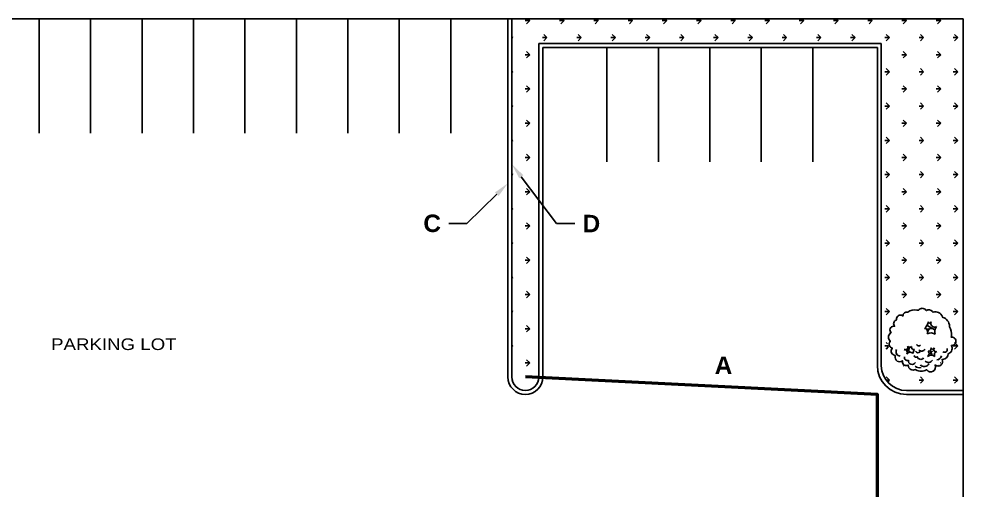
# Model space of a CAD drawing. Header units: feet. Extents: x 0 to 325, y 0 to 180.
# Drawn here: x 162.5 to 325, y 98.9 to 180 of the extents above; entities that cross this region are included whole.
import ezdxf
from ezdxf import colors
from ezdxf.entities.mleader import LeaderData, LeaderLine
from ezdxf.math import Vec2, Vec3

# ---------------------------------------------------------------- set-up
doc = ezdxf.new("R2010")
doc.units = ezdxf.units.FT
doc.header["$MEASUREMENT"] = 0
doc.linetypes.add('PHANTOM', pattern=[2.5, 1.25, -0.25, 0.25, -0.25, 0.25, -0.25])
doc.layers.get('0').update_dxf_attribs({"linetype": 'CONTINUOUS'})
for name, color, linetype in [('Arch_Site_ExConcCurb', 5, 'CONTINUOUS'), ('Arch_Site_ExParking_Stalls', 4, 'CONTINUOUS'), ('Arch_Site_Propline', 4, 'PHANTOM'), ('Arch_Site_Text', 7, 'CONTINUOUS'), ('Arch_Site_TREES', 84, 'CONTINUOUS'), ('GE-002-2', 40, 'CONTINUOUS')]:
    doc.layers.add(name, color=color, linetype=linetype)
doc.styles.add('SANS-115', font='sanss___.ttf', dxfattribs={"width": 1.15})
doc.styles.add('SANSSERIFBOLD', font='sanssb__.ttf')

# ---------------------------------------------------------------- blocks, each defined once
blk = doc.blocks.new('Tree1')
for p, q in [((1.84, 2.22), (0.88, 2.09)), ((2.29, 1.95), (0.94, 2.73)), ((1.36, 2.18), (1.07, 1.72)), ((-2.02, -1.91), (-2.4, -1.31)), ((-2.21, -1.54), (-2.05, -1.04)), ((1.68, -1.91), (2.16, -1.45)), ((1.75, -2.23), (1.3, -2.05)), ((1.81, -2.42), (1.55, -1.63))]:
    blk.add_line(p, q)
blk.add_lwpolyline([(-0.65, 5.35), (-0.79, 5.38, 0.233912), (-2.39, 5.01, 0.503334), (-3.2, 4.36), (-3.27, 4.4, 0.669178), (-4.3, 3.71), (-4.4, 3.66, 0.501791), (-4.65, 2.59), (-4.79, 2.59, 0.669753), (-5.25, 1.48), (-5.32, 1.43, 0.506877), (-5.39, 0.04), (-5.49, -0.14, 0.50807), (-5.04, -1.16), (-5.07, -1.21, 0.604429), (-4.51, -2.42), (-4.54, -2.56, 0.721665), (-3.31, -3.34), (-3.31, -3.48, 0.571157), (-2.29, -4.09), (-2.29, -4.13, 0.58413), (-1.05, -4.83), (-0.98, -4.88, 0.29945), (0.85, -4.88), (0.89, -4.92, 0.881287), (2.33, -4.09), (2.4, -4.13, 0.773911), (3.53, -3.11), (3.6, -3.11, 0.41034), (4.59, -2.14), (4.7, -2.09, 0.446165), (5.15, -0.7), (5.22, -0.7, 1.078884), (5.12, 0.69), (5.15, 0.97, 0.178022), (4.8, 2.5), (4.8, 2.59, 0.336876), (3.64, 4.12), (3.6, 4.22, 0.401413), (1.95, 5.01), (1.88, 5.1, 0.392042), (0.82, 5.28), (0.75, 5.38, 0.518997), (-0.52, 5.33)], format="xyb", close=True)
for centre, radius, start, end in [((-0.51, 3.55), 1.66, 307.2011, 352.3009), ((1.39, 3.4), 0.268, 196.6364, 343.3636), ((2.22, 3.06), 0.629, 154.7784, 305.3166), ((0.44, 1.61), 0.613, 329.9007, 85.4842), ((3.5, 1.71), 1.25, 137.6158, 203.209), ((1.59, 0.05), 1.39, 56.3805, 116.0143), ((-3.62, -1.78), 0.776, 151.0951, 264.9167), ((-2.78, -1.06), 0.4, 239.3789, 31.1177), ((-2.95, -1.91), 0.506, 326.9926, 92.917), ((-2.08, -0.6), 0.436, 215.1672, 317.0471), ((-1.35, -1), 0.419, 166.1806, 284.8346), ((-4.09, -0.62), 2.95, 329.9502, 344.4972), ((-0.47, -0.34), 0.438, 206.6201, 310.304), ((0, -0.98), 0.699, 227.4798, 327.3238), ((1.24, -1.28), 0.411, 255.9127, 21.7324), ((1.91, -1.06), 0.297, 193.1088, 346.8912), ((2.48, -1.4), 0.394, 136.4013, 289.6309), ((3.93, -1.39), 0.498, 238.8912, 14.5226), ((-2.49, -2.84), 0.455, 160.7898, 297.9907), ((-2, -2.46), 0.593, 37.7844, 152.7504), ((-1.62, -3.34), 0.656, 171.6823, 330.9212), ((-0.96, -2.44), 0.314, 184.6947, 318.1365), ((-0.62, -1.47), 0.504, 210.0333, 316.9232), ((-0.15, -2.51), 0.598, 192.6971, 322.8693), ((1.17, -2.79), 0.842, 229.5022, 327.1741), ((0.68, -2.1), 0.619, 305.7896, 42.2257), ((1.67, -3.56), 1.15, 56.8511, 123.1489), ((2.75, -2.3), 0.546, 104.3993, 213.1112), ((2.55, -2.27), 0.927, 273.7672, 345.2386), ((-0.43, -3.69), 0.864, 220.7316, 293.3103), ((0.46, -3.42), 0.931, 223.9191, 330.2475)]:
    blk.add_arc(centre, radius, start, end)

msp = doc.modelspace()

# ---------------------------------------------------------------- hatches: boundary and pattern name
at = {"layer": 'Arch_Site_TREES'}
h = msp.add_hatch(dxfattribs=at)
h.set_pattern_fill('GRASS', color=256, scale=4.16667, angle=90, style=0)
edge = h.paths.add_edge_path()
edge.add_arc((315.24, 120.39), 4.33, 180, 270)
edge.add_line((315.24, 116.06), (325, 116.06))
edge.add_line((325, 116.06), (325, 180))
edge.add_line((325, 180), (247.33, 180))
edge.add_line((247.33, 180), (247.33, 118.4))
edge.add_arc((249.66, 118.4), 2.33, 180, 360)
edge.add_line((252, 118.4), (252, 175.75))
edge.add_line((252, 175.75), (310.91, 175.75))
edge.add_line((310.91, 175.75), (310.91, 120.39))
edge = h.paths.add_edge_path(flags=16)
edge.add_line((318.31, 129.96), (318.38, 129.87))
edge.add_arc((318.81, 129.2), 0.79, 37.2348, 122.8639, ccw=False)
edge.add_line((319.44, 129.68), (319.51, 129.59))
edge.add_arc((319.92, 128.33), 1.33, 20.8068, 108.2914, ccw=False)
edge.add_line((321.16, 128.8), (321.2, 128.71))
edge.add_arc((320.77, 127.18), 1.59, 0, 74.4697, ccw=False)
edge.add_line((322.36, 127.18), (322.36, 127.08))
edge.add_arc((320.46, 125.84), 2.28, -7.219, 33.1575, ccw=False)
edge.add_line((322.71, 125.55), (322.68, 125.28))
edge.add_arc((322.78, 124.58), 0.7, -90, 98.6922, ccw=False)
edge.add_line((322.78, 123.88), (322.71, 123.88))
edge.add_arc((321.86, 123.39), 0.984, -66.3179, 29.861, ccw=False)
edge.add_line((322.26, 122.49), (322.15, 122.45))
edge.add_arc((321.16, 122.46), 0.987, 270, 359.2411, ccw=False)
edge.add_line((321.16, 121.47), (321.09, 121.47))
edge.add_arc((320.4, 121.11), 0.786, -123.3407, 27.606, ccw=False)
edge.add_line((319.96, 120.45), (319.89, 120.5))
edge.add_arc((319.12, 120.17), 0.841, -142.7652, 22.7921, ccw=False)
edge.add_line((318.45, 119.66), (318.41, 119.71))
edge.add_arc((317.5, 121.1), 1.67, 236.6593, 303.3407, ccw=False)
edge.add_line((316.58, 119.71), (316.51, 119.75))
edge.add_arc((316.09, 120.45), 0.813, 180, 301.1618, ccw=False)
edge.add_line((315.27, 120.45), (315.27, 120.5))
edge.add_arc((314.94, 121.1), 0.689, 180, 298.9327, ccw=False)
edge.add_line((314.25, 121.1), (314.25, 121.24))
edge.add_arc((313.77, 121.84), 0.772, 165.7841, 309.0507, ccw=False)
edge.add_line((313.02, 122.03), (313.05, 122.17))
edge.add_arc((313.09, 122.92), 0.752, 142.7652, 267.3651, ccw=False)
edge.add_line((312.49, 123.37), (312.52, 123.42))
edge.add_arc((312.67, 124.1), 0.693, 150.3169, 258.052, ccw=False)
edge.add_line((312.07, 124.44), (312.17, 124.63))
edge.add_arc((312.72, 125.3), 0.864, 123.3407, 230.8583, ccw=False)
edge.add_line((312.24, 126.02), (312.31, 126.06))
edge.add_arc((312.77, 126.53), 0.651, 90, 225.2493, ccw=False)
edge.add_line((312.77, 127.18), (312.91, 127.18))
edge.add_arc((313.43, 127.62), 0.683, 113.6821, 220.2705, ccw=False)
edge.add_line((313.16, 128.24), (313.27, 128.29))
edge.add_arc((313.92, 128.43), 0.669, 56.6593, 191.8176, ccw=False)
edge.add_line((314.29, 128.99), (314.36, 128.94))
edge.add_arc((315, 128.96), 0.647, 75.2564, 182.1271, ccw=False)
edge.add_arc((316.35, 128.16), 1.85, 76.9277, 129.5896, ccw=False)
edge.add_line((316.77, 129.97), (316.91, 129.93))
edge.add_line((316.91, 129.93), (317.04, 129.91))
edge.add_arc((317.69, 129.49), 0.777, 37.2348, 146.9516, ccw=False)
edge = h.paths.add_edge_path(flags=0)
edge.add_arc((319.78, 127.64), 0.629, 154.7784, 159.9101, ccw=False)
edge.add_arc((318.95, 127.99), 0.268, 331.3248, 343.3636, ccw=False)
edge.add_arc((319.78, 127.64), 0.629, 159.9101, 321.6843)
edge.add_arc((321.06, 126.29), 1.25, 129.3852, 203.209)
edge.add_arc((319.15, 124.64), 1.39, 56.3805, 116.0143)
edge.add_arc((318, 126.2), 0.613, 329.9007, 445.4842)
edge.add_arc((317.05, 128.13), 1.66, 307.2011, 358.9342)
edge.add_arc((318.95, 127.99), 0.268, 154.5986, 331.3248)
edge = h.paths.add_edge_path(flags=0)
edge.add_arc((316.21, 123.58), 0.419, 136.4708, 284.8346)
edge.add_arc((313.47, 123.97), 2.95, 329.9502, 344.4972, ccw=False)
edge.add_arc((315.56, 122.13), 0.593, 37.7844, 147.4509)
edge.add_arc((314.61, 122.67), 0.506, 326.9926, 333.2088, ccw=False)
edge.add_arc((315.56, 122.13), 0.593, 147.4509, 152.7504, ccw=False)
edge.add_arc((314.61, 122.67), 0.506, 333.2088, 423.4065)
edge.add_arc((314.78, 123.52), 0.4, 239.3789, 276.9446, ccw=False)
edge.add_arc((314.61, 122.67), 0.506, 63.4065, 92.917, ccw=False)
edge.add_arc((314.78, 123.52), 0.4, 276.9446, 395.3392)
edge.add_arc((315.48, 123.98), 0.436, 211.2896, 345.6043)
edge = h.paths.add_edge_path(flags=0)
edge.add_arc((318.8, 123.3), 0.411, 14.5023, 21.7324, ccw=False)
edge.add_arc((319.47, 123.52), 0.297, 203.1259, 312.0149)
edge.add_arc((320.04, 123.18), 0.394, 136.4013, 162.5048, ccw=False)
edge.add_arc((319.47, 123.52), 0.297, 312.0149, 346.8912, ccw=False)
edge.add_arc((320.04, 123.18), 0.394, 162.5048, 283.5548)
edge.add_arc((320.31, 122.28), 0.546, 104.3993, 108.7863, ccw=False)
edge.add_arc((320.04, 123.18), 0.394, 283.5548, 289.6309, ccw=False)
edge.add_arc((320.31, 122.28), 0.546, 108.7863, 213.1112)
edge.add_arc((319.23, 121.02), 1.15, 56.8511, 125.0014)
edge.add_arc((318.24, 122.49), 0.619, 302.3607, 402.2257)
edge.add_arc((318.8, 123.3), 0.411, 255.9127, 374.5023)
edge.add_arc((319.47, 123.52), 0.297, 193.1088, 203.1259, ccw=False)

# ---------------------------------------------------------------- linework, layer by layer
at = {"layer": 'Arch_Site_ExConcCurb', "color": 6, "ltscale": 100}
for p, q in [((246.66, 180), (246.66, 118.4)), ((252.66, 118.4), (252.66, 175.08)), ((252.66, 175.08), (310.24, 175.08)), ((310.24, 175.08), (310.24, 120.39)), ((315.24, 115.39), (325, 115.39))]:
    msp.add_line(p, q, dxfattribs=at)
at = {"layer": 'Arch_Site_ExConcCurb', "color": 3, "ltscale": 100}
for p, q in [((247.33, 180), (247.33, 118.4)), ((252, 118.4), (252, 175.75)), ((252, 175.75), (310.91, 175.75)), ((310.91, 175.75), (310.91, 120.32)), ((315.24, 116.06), (325, 116.06))]:
    msp.add_line(p, q, dxfattribs=at)
at = {"layer": 'Arch_Site_ExConcCurb', "color": 6, "ltscale": 100}
for centre, radius, end in [((315.24, 120.39), 5, 270), ((249.66, 118.4), 3, 0)]:
    msp.add_arc(centre, radius, 180, end, dxfattribs=at)
at = {"layer": 'Arch_Site_ExConcCurb', "color": 3, "ltscale": 100}
for centre, radius, start, end in [((315.24, 120.39), 4.33, 180.986, 269.994), ((249.66, 118.4), 2.33, 180, 0)]:
    msp.add_arc(centre, radius, start, end, dxfattribs=at)
at = {"layer": 'Arch_Site_ExParking_Stalls'}
for p, q in [((165.99, 180), (165.99, 160.32)), ((174.84, 180), (174.84, 160.32)), ((183.7, 180), (183.7, 160.32)), ((192.55, 180), (192.55, 160.32)), ((201.41, 180), (201.41, 160.32)), ((210.26, 180), (210.26, 160.32)), ((219.11, 180), (219.11, 160.32)), ((227.97, 180), (227.97, 160.32)), ((236.82, 180), (236.82, 160.32)), ((263.7, 155.4), (263.7, 175.08)), ((272.56, 155.4), (272.56, 175.08)), ((281.41, 155.4), (281.41, 175.08)), ((290.27, 155.4), (290.27, 175.08)), ((299.12, 155.4), (299.12, 175.08))]:
    msp.add_line(p, q, dxfattribs=at)
at = {"layer": 'Arch_Site_Propline', "ltscale": 200}
for p, q in [((325, 180), (0, 180)), ((325, 0), (325, 180))]:
    msp.add_line(p, q, dxfattribs=at)
at = {"layer": 'GE-002-2', "lineweight": 50}
msp.add_lwpolyline([(310.25, 95.71), (310.25, 115.39), (249.66, 118.4)], dxfattribs=at)

# ---------------------------------------------------------------- block references
at = {"layer": 'Arch_Site_TREES'}
msp.add_blockref('Tree1', (317.85, 124.53), dxfattribs=at)

# ---------------------------------------------------------------- texts
at = {"color": 1, "style": 'SANSSERIFBOLD'}
msp.add_text('A', height=3, dxfattribs=at).set_placement((282.25, 118.91))
at = {"layer": 'Arch_Site_Text', "insert": (168.04, 125.03), "char_height": 2, "width": 23.3493, "attachment_point": 1, "style": 'SANS-115'}
msp.add_mtext('PARKING LOT', dxfattribs=at)

# ---------------------------------------------------------------- leaders
at = {"color": 1}
ml = msp.add_multileader_mtext('Standard', dxfattribs=at)
ml.set_content('D', color=1, style='SANSSERIFBOLD')
ml.set_leader_properties()
ml.build(insert=Vec2(0, 0))
ml.multileader.update_dxf_attribs({"dogleg_length": 0.36, "arrow_head_size": 2.7, "scale": 15})
ctx = ml.context
ctx.base_point, ctx.scale, ctx.char_height, ctx.arrow_head_size, ctx.landing_gap_size, ctx.plane_origin = Vec3(258.17, 144.79), 15, 3, 2.7, 1.35, Vec3(248, 149.2)
notes = []
notes.append((ctx, [(0, (1, 1, 0), (255.05, 144.79), (1, 0), 3.11, [(0, [(247.33, 155)], 0, [])])]))
ctx.mtext.insert, ctx.mtext.flow_direction = Vec3(259.52, 146.29), 5
ml = msp.add_multileader_mtext('Standard', dxfattribs=at)
ml.set_content('C', color=1, style='SANSSERIFBOLD')
ml.set_leader_properties()
ml.build(insert=Vec2(0, 0))
ml.multileader.update_dxf_attribs({"dogleg_length": 0.36, "arrow_head_size": 2.7, "scale": 15})
ctx = ml.context
ctx.base_point, ctx.scale, ctx.char_height, ctx.arrow_head_size, ctx.landing_gap_size, ctx.plane_origin = Vec3(231.15, 144.79), 15, 3, 2.7, 1.35, Vec3(246.66, 149.2)
ctx.text_align_type = 2
notes.append((ctx, [(0, (1, 1, 0), (239.6, 144.79), (-1, 0), 3.11, [(0, [(246.66, 151.71)], 0, [])])]))
ctx.mtext.insert, ctx.mtext.alignment, ctx.mtext.flow_direction = Vec3(235.14, 146.33), 3, 5
for ctx, leaders in notes:
    for number, flags, end, landing, length, lines in leaders:
        leader = LeaderData()
        leader.index, (leader.has_last_leader_line, leader.has_dogleg_vector, leader.attachment_direction) = number, flags
        leader.last_leader_point, leader.dogleg_vector, leader.dogleg_length = Vec3(end), Vec3(landing), length
        for number, points, colour, breaks in lines:
            line = LeaderLine()
            line.index, line.vertices, line.color, line.breaks = number, Vec3.list(points), colors.encode_raw_color(colour), breaks
            leader.lines.append(line)
        ctx.leaders.append(leader)

doc.saveas('drawing.dxf')
